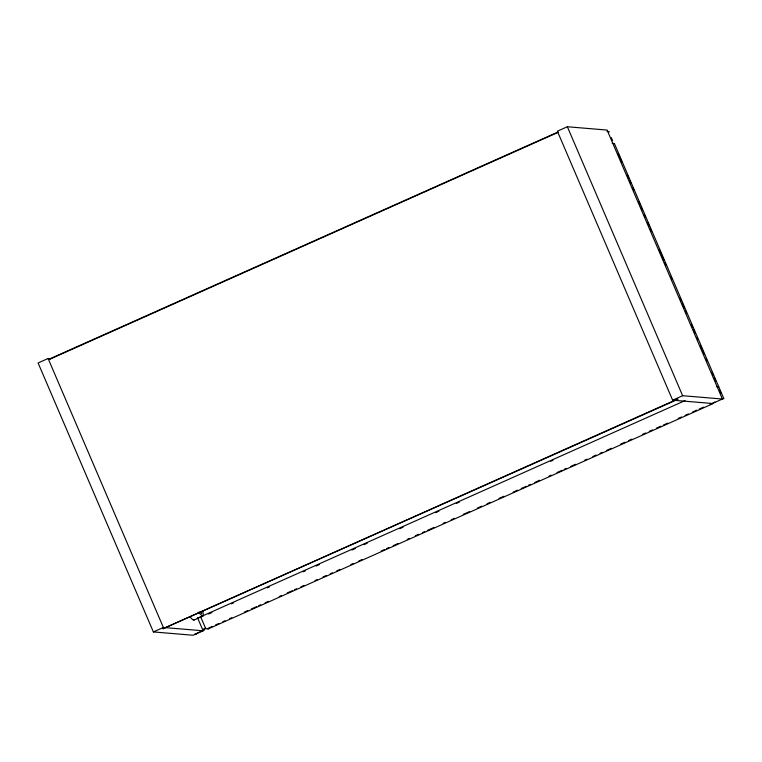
<?xml version="1.0" encoding="UTF-8"?>
<svg xmlns="http://www.w3.org/2000/svg" width="762" height="762" viewBox="0 0 762 762"><rect width="100%" height="100%" fill="white"/><g stroke="black" fill="none" stroke-linecap="round" stroke-linejoin="round"><path stroke-width="1.14" d="M609.352 131.769L607 131.397M196.501 634.022L194.815 634.06M190.614 617.591L192.672 619.706L194.31 619.849M193.672 620.201L203.273 615.848L202.911 611.048M614.42 143.599L723.9 398.764L722.309 398.631M50.435 358.702L48.101 358.502L38.1 362.969L153.381 631.927L193.138 635.251L203.13 630.793L197.51 617.668M567.357 126.749L557.365 131.207L672.636 400.174L712.394 403.498L722.395 399.031L607.114 130.073L567.357 126.749L682.638 395.707L722.395 399.031M48.606 359.378L557.736 132.14M49.33 359.435L113.871 330.632M114.462 330.365L149.704 314.639M150.285 314.373L558.46 132.197M153.381 631.927L163.373 627.469L203.13 630.793M672.636 400.174L682.638 395.707M197.377 618.249L200.52 616.839M200.663 616.791L685.086 400.583M208.617 614.001L211.874 612.553M231.429 603.828L233.601 602.856M267.272 587.826L269.443 586.854M303.114 571.824L305.286 570.862M316.144 566.014L319.402 564.556M351.987 550.012L355.244 548.564M363.941 544.678L367.198 543.23M399.783 528.685L403.041 527.228M435.626 512.683L438.883 511.235M456.257 503.472L459.515 502.025M550.755 461.305L552.926 460.334M718.214 387.067L718.757 386.82L716.394 386.61M202.578 629.517L205.626 628.155M196.767 633.336L200.015 631.879M201.844 631.069L204.892 629.707M208.702 628.012L211.96 626.554M215.541 624.954L218.799 623.497M222.809 621.706L224.981 620.744M229.657 618.649L231.829 617.687M244.507 612.019L247.764 610.572M251.384 608.962L256.451 606.695M258.623 605.723L260.785 604.761M265.128 602.818L268.386 601.37M279.235 596.522L281.407 595.56M287.226 592.96L292.256 590.712M294.427 589.74L296.599 588.778M300.942 586.835L304.2 585.387M315.049 580.539L317.221 579.577M323.069 576.967L326.327 575.51M330.241 573.757L332.413 572.795M336.756 570.852L340.004 569.404M350.863 564.556L353.035 563.594M358.912 560.965L362.169 559.508M381.248 550.993L384.505 549.545M386.667 548.573L388.839 547.602M393.182 545.668L398.012 543.516M407.289 539.372L409.461 538.401M415.385 535.753L418.652 534.305M422.481 532.59L424.653 531.619M427.339 530.428L433.854 527.514M443.103 523.389L445.275 522.418M451.228 519.76L454.495 518.303M463.182 514.426L469.697 511.521M477.298 508.121L481.641 506.187M487.07 503.758L490.337 502.31M499.024 498.434L503.873 496.262M513.14 492.128L517.484 490.185M521.237 488.518L526.18 486.308M528.352 485.337L530.523 484.375M534.867 482.432L539.687 480.279M548.983 476.126L551.155 475.164M557.051 472.535L562.023 470.316M564.194 469.344L566.366 468.373M570.709 466.439L575.491 464.296M584.825 460.134L586.997 459.162M592.855 456.552L596.113 455.095M600.037 453.342L602.209 452.38M606.552 450.437L611.305 448.313M620.668 444.132L625.011 442.198M628.669 440.569L631.927 439.112M642.395 434.445L645.652 432.987M649.291 431.368L652.539 429.911M656.511 428.139L660.854 426.196M663.397 425.063L667.731 423.129M678.237 418.443L681.495 416.985M685.095 415.376L688.353 413.928M692.353 412.137L696.697 410.204M699.202 409.08L703.545 407.146M712.927 402.965L714.956 402.05M200.673 616.877L205.74 628.679L208.169 628.945L712.137 404.012L709.727 403.774M612.134 143.351L614.515 143.551M202.635 616.201L198.158 612.191M200.377 611.457L200.958 612.048L201.063 611.515M200.12 611.753L201.578 613.496L201.597 611.876M611.295 137.617L612.619 140.713M618.163 153.629L620.297 158.62M620.497 159.087L621.897 162.354M627.307 174.965L628.707 178.241M629.641 180.413L631.041 183.69M632.908 188.052L633.841 190.224M638.727 201.625L640.137 204.902M641.071 207.083L642.471 210.35M644.338 214.713L645.281 216.903M647.862 222.933L649.262 226.2M650.196 228.381L651.596 231.648M659.301 249.622L660.702 252.898M661.645 255.08L663.75 259.994M664.912 262.719L665.845 264.9M670.751 276.339L672.16 279.616M679.875 297.618L681.276 300.895M682.209 303.076L684.305 307.953M685.486 310.715L686.419 312.896M691.315 324.307L692.715 327.574M693.649 329.755L695.049 333.023M696.916 337.385L697.849 339.566M700.449 345.624L701.85 348.891M702.783 351.072L704.183 354.349M706.06 358.712L706.993 360.893M711.87 372.266L713.27 375.533M714.204 377.714L715.604 380.99M719.538 390.173L720.871 393.268M711.908 403.412L712.127 403.927M207.94 628.345L208.169 628.907M48.101 358.502L163.373 627.469M677.351 399.164L162.792 628.821L678.085 399.221L677.351 399.164"/></g></svg>
